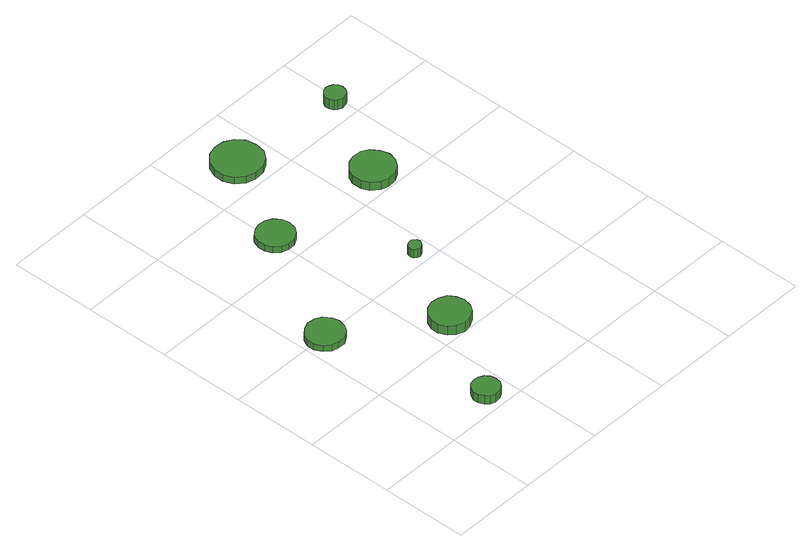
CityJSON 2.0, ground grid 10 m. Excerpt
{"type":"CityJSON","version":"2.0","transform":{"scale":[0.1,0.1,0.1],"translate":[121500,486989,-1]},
"CityObjects":{
"tree1":{"type":"SolitaryVegetationObject","attributes":{"function":"something"},"geometry":[{"type":"MultiSurface","lod":"1","boundaries":[[[0,1,2,3,4,5,6,7,8,9,10,11,12,13,14]],[[15,16,17,18,19,20,21,22,23,24,25,26,27,28,29]],[[0,29,28,1]],[[1,28,27,2]],[[2,27,26,3]],[[3,26,25,4]],[[4,25,24,5]],[[5,24,23,6]],[[6,23,22,7]],[[7,22,21,8]],[[8,21,20,9]],[[9,20,19,10]],[[10,19,18,11]],[[11,18,17,12]],[[12,17,16,13]],[[13,16,15,14]],[[14,15,29,0]]]}]},
"tree2":{"type":"SolitaryVegetationObject","attributes":{"function":"something"},"geometry":[{"type":"MultiSurface","lod":"1","boundaries":[[[30,31,32,33,34,35,36,37,38,39,40,41,42,43,44]],[[45,46,47,48,49,50,51,52,53,54,55,56,57,58,59]],[[30,59,58,31]],[[31,58,57,32]],[[32,57,56,33]],[[33,56,55,34]],[[34,55,54,35]],[[35,54,53,36]],[[36,53,52,37]],[[37,52,51,38]],[[38,51,50,39]],[[39,50,49,40]],[[40,49,48,41]],[[41,48,47,42]],[[42,47,46,43]],[[43,46,45,44]],[[44,45,59,30]]]}]},
"tree3":{"type":"SolitaryVegetationObject","attributes":{"function":"something"},"geometry":[{"type":"MultiSurface","lod":"1","boundaries":[[[60,61,62,63,64,65,66,67,68,69,70,71,72,73,74]],[[75,76,77,78,79,80,81,82,83,84,85,86,87,88,89]],[[60,89,88,61]],[[61,88,87,62]],[[62,87,86,63]],[[63,86,85,64]],[[64,85,84,65]],[[65,84,83,66]],[[66,83,82,67]],[[67,82,81,68]],[[68,81,80,69]],[[69,80,79,70]],[[70,79,78,71]],[[71,78,77,72]],[[72,77,76,73]],[[73,76,75,74]],[[74,75,89,60]]]}]},
"tree4":{"type":"SolitaryVegetationObject","attributes":{"function":"something"},"geometry":[{"type":"MultiSurface","lod":"1","boundaries":[[[90,91,92,93,94,95,96,97,98,99,100,101,102,103,104]],[[105,106,107,108,109,110,111,112,113,114,115,116,117,118,119]],[[90,119,118,91]],[[91,118,117,92]],[[92,117,116,93]],[[93,116,115,94]],[[94,115,114,95]],[[95,114,113,96]],[[96,113,112,97]],[[97,112,111,98]],[[98,111,110,99]],[[99,110,109,100]],[[100,109,108,101]],[[101,108,107,102]],[[102,107,106,103]],[[103,106,105,104]],[[104,105,119,90]]]}]},
"tree5":{"type":"SolitaryVegetationObject","attributes":{"function":"something"},"geometry":[{"type":"MultiSurface","lod":"1","boundaries":[[[120,121,122,123,124,125,126,127,128,129,130,131,132,133,134]],[[135,136,137,138,139,140,141,142,143,144,145,146,147,148,149]],[[120,149,148,121]],[[121,148,147,122]],[[122,147,146,123]],[[123,146,145,124]],[[124,145,144,125]],[[125,144,143,126]],[[126,143,142,127]],[[127,142,141,128]],[[128,141,140,129]],[[129,140,139,130]],[[130,139,138,131]],[[131,138,137,132]],[[132,137,136,133]],[[133,136,135,134]],[[134,135,149,120]]]}]},
"tree6":{"type":"SolitaryVegetationObject","attributes":{"function":"something"},"geometry":[{"type":"MultiSurface","lod":"1","boundaries":[[[150,151,152,153,154,155,156,157,158,159,160,161,162,163,164]],[[165,166,167,168,169,170,171,172,173,174,175,176,177,178,179]],[[150,179,178,151]],[[151,178,177,152]],[[152,177,176,153]],[[153,176,175,154]],[[154,175,174,155]],[[155,174,173,156]],[[156,173,172,157]],[[157,172,171,158]],[[158,171,170,159]],[[159,170,169,160]],[[160,169,168,161]],[[161,168,167,162]],[[162,167,166,163]],[[163,166,165,164]],[[164,165,179,150]]]}]},
"tree7":{"type":"SolitaryVegetationObject","attributes":{"function":"something"},"geometry":[{"type":"MultiSurface","lod":"1","boundaries":[[[180,181,182,183,184,185,186,187,188,189,190,191,192,193,194]],[[195,196,197,198,199,200,201,202,203,204,205,206,207,208,209]],[[180,209,208,181]],[[181,208,207,182]],[[182,207,206,183]],[[183,206,205,184]],[[184,205,204,185]],[[185,204,203,186]],[[186,203,202,187]],[[187,202,201,188]],[[188,201,200,189]],[[189,200,199,190]],[[190,199,198,191]],[[191,198,197,192]],[[192,197,196,193]],[[193,196,195,194]],[[194,195,209,180]]]}]},
"tree8":{"type":"SolitaryVegetationObject","attributes":{"function":"something"},"geometry":[{"type":"MultiSurface","lod":"1","boundaries":[[[210,211,212,213,214,215,216,217,218,219,220,221,222,223,224]],[[225,226,227,228,229,230,231,232,233,234,235,236,237,238,239]],[[210,239,238,211]],[[211,238,237,212]],[[212,237,236,213]],[[213,236,235,214]],[[214,235,234,215]],[[215,234,233,216]],[[216,233,232,217]],[[217,232,231,218]],[[218,231,230,219]],[[219,230,229,220]],[[220,229,228,221]],[[221,228,227,222]],[[222,227,226,223]],[[223,226,225,224]],[[224,225,239,210]]]}]}
},
"vertices":[
[88,23,17],[87,29,17],[83,34,17],[78,37,17],[71,38,17],[65,36,17],[61,32,17],[58,26,17],[58,20,17],[61,14,17],[65,9,17],[71,7,17],[78,8,17],[83,11,17],[87,16,17],[87,16,6],[83,11,6],[78,8,6],[71,7,6],[65,9,6],[61,14,6],[58,20,6],[58,26,6],[61,32,6],[65,36,6],[71,38,6],[78,37,6],[83,34,6],[87,29,6],[88,23,6],
[49,199,14],[47,207,14],[42,215,14],[34,219,14],[25,220,14],[17,217,14],[10,211,14],[6,203,14],[6,194,14],[10,186,14],[17,180,14],[25,178,14],[34,178,14],[42,183,14],[47,190,14],[47,190,6],[42,183,6],[34,178,6],[25,178,6],[17,180,6],[10,186,6],[6,194,6],[6,203,6],[10,211,6],[17,217,6],[25,220,6],[34,219,6],[42,215,6],[47,207,6],[49,199,6],
[153,124,18],[151,133,18],[146,141,18],[137,145,18],[128,146,18],[119,143,18],[112,137,18],[108,128,18],[108,119,18],[112,110,18],[119,104,18],[128,101,18],[137,102,18],[146,107,18],[151,114,18],[151,114,6],[146,107,6],[137,102,6],[128,101,6],[119,104,6],[112,110,6],[108,119,6],[108,128,6],[112,137,6],[119,143,6],[128,146,6],[137,145,6],[146,141,6],[151,133,6],[153,124,6],
[124,334,14],[122,343,14],[117,350,14],[109,354,14],[100,355,14],[92,352,14],[85,347,14],[82,338,14],[82,330,14],[85,322,14],[92,316,14],[100,313,14],[109,314,14],[117,318,14],[122,325,14],[122,325,6],[117,318,6],[109,314,6],[100,313,6],[92,316,6],[85,322,6],[82,330,6],[82,338,6],[85,347,6],[92,352,6],[100,355,6],[109,354,6],[117,350,6],[122,343,6],[124,334,6],
[189,217,17],[188,220,17],[186,222,17],[184,224,17],[181,224,17],[178,223,17],[175,221,17],[174,218,17],[174,215,17],[175,212,17],[178,210,17],[181,209,17],[184,210,17],[186,211,17],[188,214,17],[188,214,6],[186,211,6],[184,210,6],[181,209,6],[178,210,6],[175,212,6],[174,215,6],[174,218,6],[175,221,6],[178,223,6],[181,224,6],[184,224,6],[186,222,6],[188,220,6],[189,217,6],
[187,436,15],[185,448,15],[178,457,15],[168,463,15],[156,464,15],[145,461,15],[136,453,15],[131,442,15],[131,430,15],[136,419,15],[145,411,15],[156,408,15],[168,409,15],[178,415,15],[185,424,15],[185,424,6],[178,415,6],[168,409,6],[156,408,6],[145,411,6],[136,419,6],[131,430,6],[131,442,6],[136,453,6],[145,461,6],[156,464,6],[168,463,6],[178,457,6],[185,448,6],[187,436,6],
[265,326,17],[262,336,17],[256,345,17],[248,350,17],[237,351,17],[228,348,17],[220,341,17],[216,332,17],[216,321,17],[220,312,17],[228,305,17],[237,302,17],[248,303,17],[256,308,17],[262,316,17],[262,316,6],[256,308,6],[248,303,6],[237,302,6],[228,305,6],[220,312,6],[216,321,6],[216,332,6],[220,341,6],[228,348,6],[237,351,6],[248,350,6],[256,345,6],[262,336,6],[265,326,6],
[304,425,21],[303,430,21],[300,434,21],[296,436,21],[291,437,21],[286,435,21],[283,432,21],[281,428,21],[281,423,21],[283,418,21],[286,415,21],[291,413,21],[296,414,21],[300,416,21],[303,420,21],[303,420,8],[300,416,8],[296,414,8],[291,413,8],[286,415,8],[283,418,8],[281,423,8],[281,428,8],[283,432,8],[286,435,8],[291,437,8],[296,436,8],[300,434,8],[303,430,8],[304,425,8]
]}
